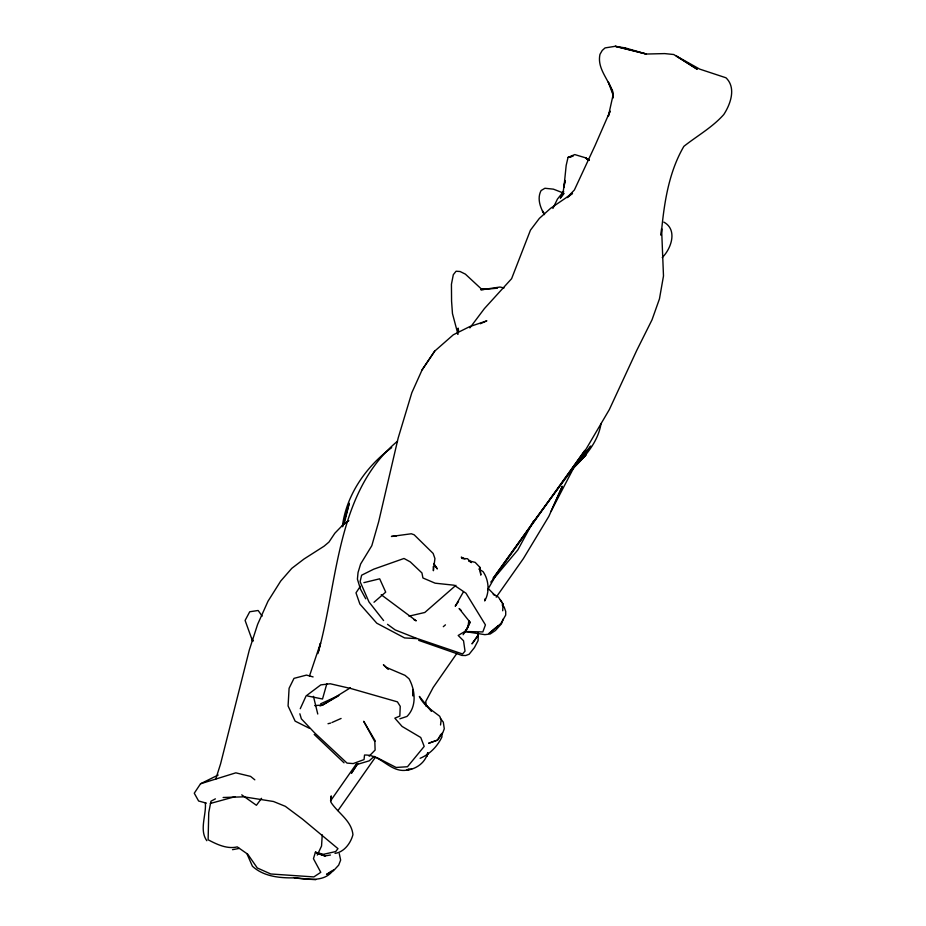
<?xml version="1.0" encoding="UTF-8"?>
<svg xmlns="http://www.w3.org/2000/svg" width="926" height="926" viewBox="0 0 926 926"><rect width="100%" height="100%" fill="white"/><g stroke="black" fill="none" stroke-linecap="round" stroke-linejoin="round"><path stroke-width="1.39" d="M442.026 733.242L441.899 737.027C437.303 746.483 429.849 754.227 420.126 758.301M502.714 610.766L503.061 604.122L498.501 597.224L493.604 594.376M322.236 834.835L321.553 846.028L317.282 855.092M478.36 633.153L478.059 640.665L474.425 647.598L469.112 654.277L465.616 655.527L461.924 655.434L418.679 640.352M205.329 802.888C206.486 814.915 199.021 829.962 206.822 840.715M457.513 333.673L458.139 328.128L458.578 330.721M440.545 724.989L441.135 720.023L439.757 716.33C432.245 710.288 423.738 705.751 419.362 696.433L431.308 711.11M342.354 526.558C346.289 494.889 366.245 466.183 391.71 447.617M461.194 610.454L459.122 608.521L470.049 622.26L464.713 632.62L467.989 627.133L468.799 620.64L470.049 622.26L468.51 625.907M562.568 194.935L565.057 180.501L563.946 187.284L566.18 165.372L568.02 157.432L573.414 155.904M317.896 653.606C338.094 582.94 335.744 492.516 397.52 441.193M485.212 598.59L484.692 600.939C489.877 592.084 488.824 579.85 483.048 571.608L478.823 569.05M344.541 522.403L349.252 503.258L342.724 526.628M318.579 651.047L320.523 643.119L309.504 675.922M601.055 423.541C598.034 442.42 584.595 457.247 571.411 470.142M427.65 752.688C425.624 762.492 416.26 769.147 406.63 770.177C390.24 772.886 380.783 754.215 364.52 755.037L364.057 759.586L353.176 763.58L347.03 763.105L314.539 732.779L301.355 718.842L299.862 713.784M326.843 683.701L322.514 699.003L307.582 695.993M215.689 779.275L220.573 763.892L249.314 650.006L257.625 624.356L267.996 601.24L280.705 581.065L291.794 568.344L304.052 558.98L324.065 546.201L328.95 542.08L334.865 533.202L342.875 524.926L348.859 520.632M427.986 753.035L426.62 756.53L427.916 754.03M503.431 618.742L501.394 623.904L495.398 630.513L490.213 633.986L484.865 634.657L464.771 631.497L458.185 635.467L463.532 640.769L465.026 651.14L462.583 653.987L416.029 638.153L395.182 629.923L387.519 624.332M480.328 323.73L486.856 320.836L469.644 326.635L453.3 334.807L434.711 351.116L422.129 369.821L411.815 392.763L398.168 438.021L378.653 521.801L371.812 545.703L360.631 563.992L358.049 572.5L357.413 579.132L360.445 589.086L365.747 598.821M300.267 708.703L306.089 695.935L320.778 684.893L330.223 683.758L350.908 688.539L397.416 701.85L400.24 706.341L399.824 716.099L394.846 718.171L402.092 726.447L420.751 737.501L424.201 746.414L407.486 766.74L396.108 767.457L376.604 757.433M552.891 208.466L557.429 199.102L563.726 191.265M533.445 521.118L517.842 549.905L490.78 582.118M463.289 592.084L455.233 606.252L458.497 601.518M333.383 869.873C324.899 882.686 307.397 879.306 294.329 877.848C279.756 878.137 263.632 876.563 252.416 866.227L247.126 854.177M487.666 589.712L495.966 575.243L585.012 450.267L493.107 578.368L537.589 516.164L580.926 457.849L609.331 409.593L636.706 350.479L652.02 319.817L659.451 298.901L663.491 275.96L661.592 228.687L661.129 235.32C663.896 204.912 668.248 173.046 683.886 146.331C697.266 135.763 712.372 127.394 723.796 114.511C730.602 104.048 736.402 87.762 725.972 77.784L699.674 69.103L676.258 55.977L697.243 69.288L673.758 54.518L664.683 53.592L646.348 54.032L615.269 46.3L605.083 47.909L602.236 50.432L599.979 54.333C596.564 69.844 610.963 81.187 613.243 95.355L608.336 82.206L612.688 91.107L612.966 97.797M440.869 734.283L437.523 740.094L428.796 743.219L437.523 740.094L442.755 732.871L444.283 728.774L443.311 722.176L440.44 718.426M563.228 193.395L560.334 198.152L563.841 193.754M463.116 634.727L467.989 627.133M357.668 763.556L351.417 773.245L357.679 763.8M218.177 775.016L200.537 783.778L194.263 793.223L198.615 801.013L206.394 803.131M360.376 586.262L355.989 592.848L359.867 604.018L376.778 623.198L404.604 637.933L416.769 638.616M422.129 369.821L434.711 351.116M456.854 653.409L433.194 687.451L425.786 701.387L426.11 706.225M337.967 810.62L375.562 757.017M496.209 597.177L523.387 558.598L548.863 516.326L562.313 486.289L551.144 511.117L574.004 467.271L590.834 446.089L579.34 460.002M261.583 798.328L256.421 805.284L241.732 794.855M469.887 327.897L484.402 308.59L511.603 278.691L530.459 230.146L539.36 218.386L550.646 208.281L572.523 193.36L567.314 197.562M356.718 763.429L330.559 800.863L331.23 795.897L330.895 802.182C338.013 813.271 351.544 820.517 352.933 834.696C350.711 843.111 344.194 852.128 335.027 853.378M575.81 464.273L577.581 462.143M374.185 756.322L369.219 760.836L355.503 764.922M567.163 197.469L574.386 189.98L595.071 145.544L610.095 111.132L608.289 116.421L613.07 95.065L613.093 97.762M369.127 756.195L375.123 750.037L374.822 741.645L363.686 721.273L375.308 741.02M574.143 466.519L586.008 454.909L572.905 467.757M662.24 257.544C671.188 248.781 677.901 229.717 663.849 222.124M455.916 585.313L424.803 612.48L408.956 616.16M443.299 626.694L445.429 624.842M374 602.259L385.702 592.131L379.683 578.808L363.895 582.651M497.968 625.907L489.09 633.396L500.827 623.58L505.712 615.061L505.723 611.461L504.126 606.958L502.123 604.944M342.875 524.926L348.141 521.153M331.624 871.007L326.519 874.433L333.58 870.648L338.673 865.139L340.641 860.08L339.263 853.61M350.387 687.81L322.642 705.022L319.933 705.959M337.828 696.236L322.642 705.022L314.69 705.6M408.933 768.881L406.63 770.177L411.769 768.858M215.388 798.86L210.943 801.233L208.732 812.704L208.13 839.766C216.823 844.408 227.287 849.362 237.264 846.885L247.774 854.235L257.289 867.975L270.774 873.982L313.845 876.922L320.778 872.315L313.451 858.715L315.407 852.221L323.417 854.316L335.675 851.573L337.967 848.644L302.478 819.116L285.312 806.314L273.471 801.499L243.839 796.823L223.131 797.494M320.639 703.818L338.87 695.472M331.994 722.5L341.092 718.46M399.87 718.808L406.954 716.435C416.966 706.538 415.311 690.31 409.084 678.816L405.032 675.355L386.373 667.414L383.399 664.799L388.249 669.429M200.537 783.778L235.817 772.84L250.552 776.382L254.824 779.831M330.443 855.034L324.632 855.971L315.407 852.221L325.13 855.774M210.341 803.455L234.915 796.719M239.221 848.424L232.519 849.674M571.979 156.459L568.02 157.432L574.757 154.573L585.533 157.802L589.052 160.059M328.012 723.715L330.686 723.079M497.447 288.183L480.791 289.722L483.766 289.456M396.235 536.027L391.42 536.443L411.294 533.77L414.13 534.777L433.148 553.435L434.931 558.563L433.391 570.717L433.241 566.573M464.771 631.497L482.828 631.937L485.432 624.9L465.986 593.207L454.18 585.22L435.127 583.183L422.916 577.974L421.943 572.951L410.287 561.897L404.002 558.471L373.722 569.177L361.626 575.208L360.11 581.644L368.976 601.935L383.595 620.547M461.877 558.482L467.456 558.702L471.415 562.603L468.614 560.762L475.177 562.383L479.61 566.99L480.432 570.786M294.329 877.848L315.731 879.7M504.022 287.963L500.017 287.037L487.122 288.935L481.173 288.796L465.361 274.119L460.083 271.515L456.078 271.225L453.312 274.698L451.437 284.259L451.575 301.158L452.467 313.59L458 334.39M313.092 676.918L306.483 675.1L293.993 678.364L289.097 688.273L288.079 705.959L295.139 721.146L309.249 728.218M318.44 853.841L325.026 855.821M563.888 193.21L553.424 189.159L544.916 188.267L541.097 190.536C536.895 198.338 540.194 207.598 544.511 214.624M464.945 558.957L461.264 557.163L463.475 558.586M413.783 619.587L416.237 620.837L381.199 594.723M493.211 594.191L494.878 595.256L488.164 588.461M589.063 160.302L585.533 157.802L588.959 160.429M314.192 734.434L344.032 762.804M425.509 704.802L431.227 710.809M253.411 640.942L251.687 638.662L245.101 620.443L249.731 611.762L258.157 610.489L262.151 616.137M434.005 564.397L437.338 568.934L433.808 563.506M500.202 599.573L503.061 604.122M313.451 696.34L317.757 714.015M251.675 638.014L252.208 640.85M413.32 689.557L412.915 695.715L413.32 689.557M478.256 632.794L477.7 636.035L471.982 643.871L477.457 636.104L478.198 632.805M625.189 47.909L615.269 46.3L646.348 54.032L625.189 47.909M543.886 213.397L542.439 210.966L543.886 213.408M480.085 569.664L479.61 566.99L480.837 575.104L480.085 569.664"/></g></svg>
